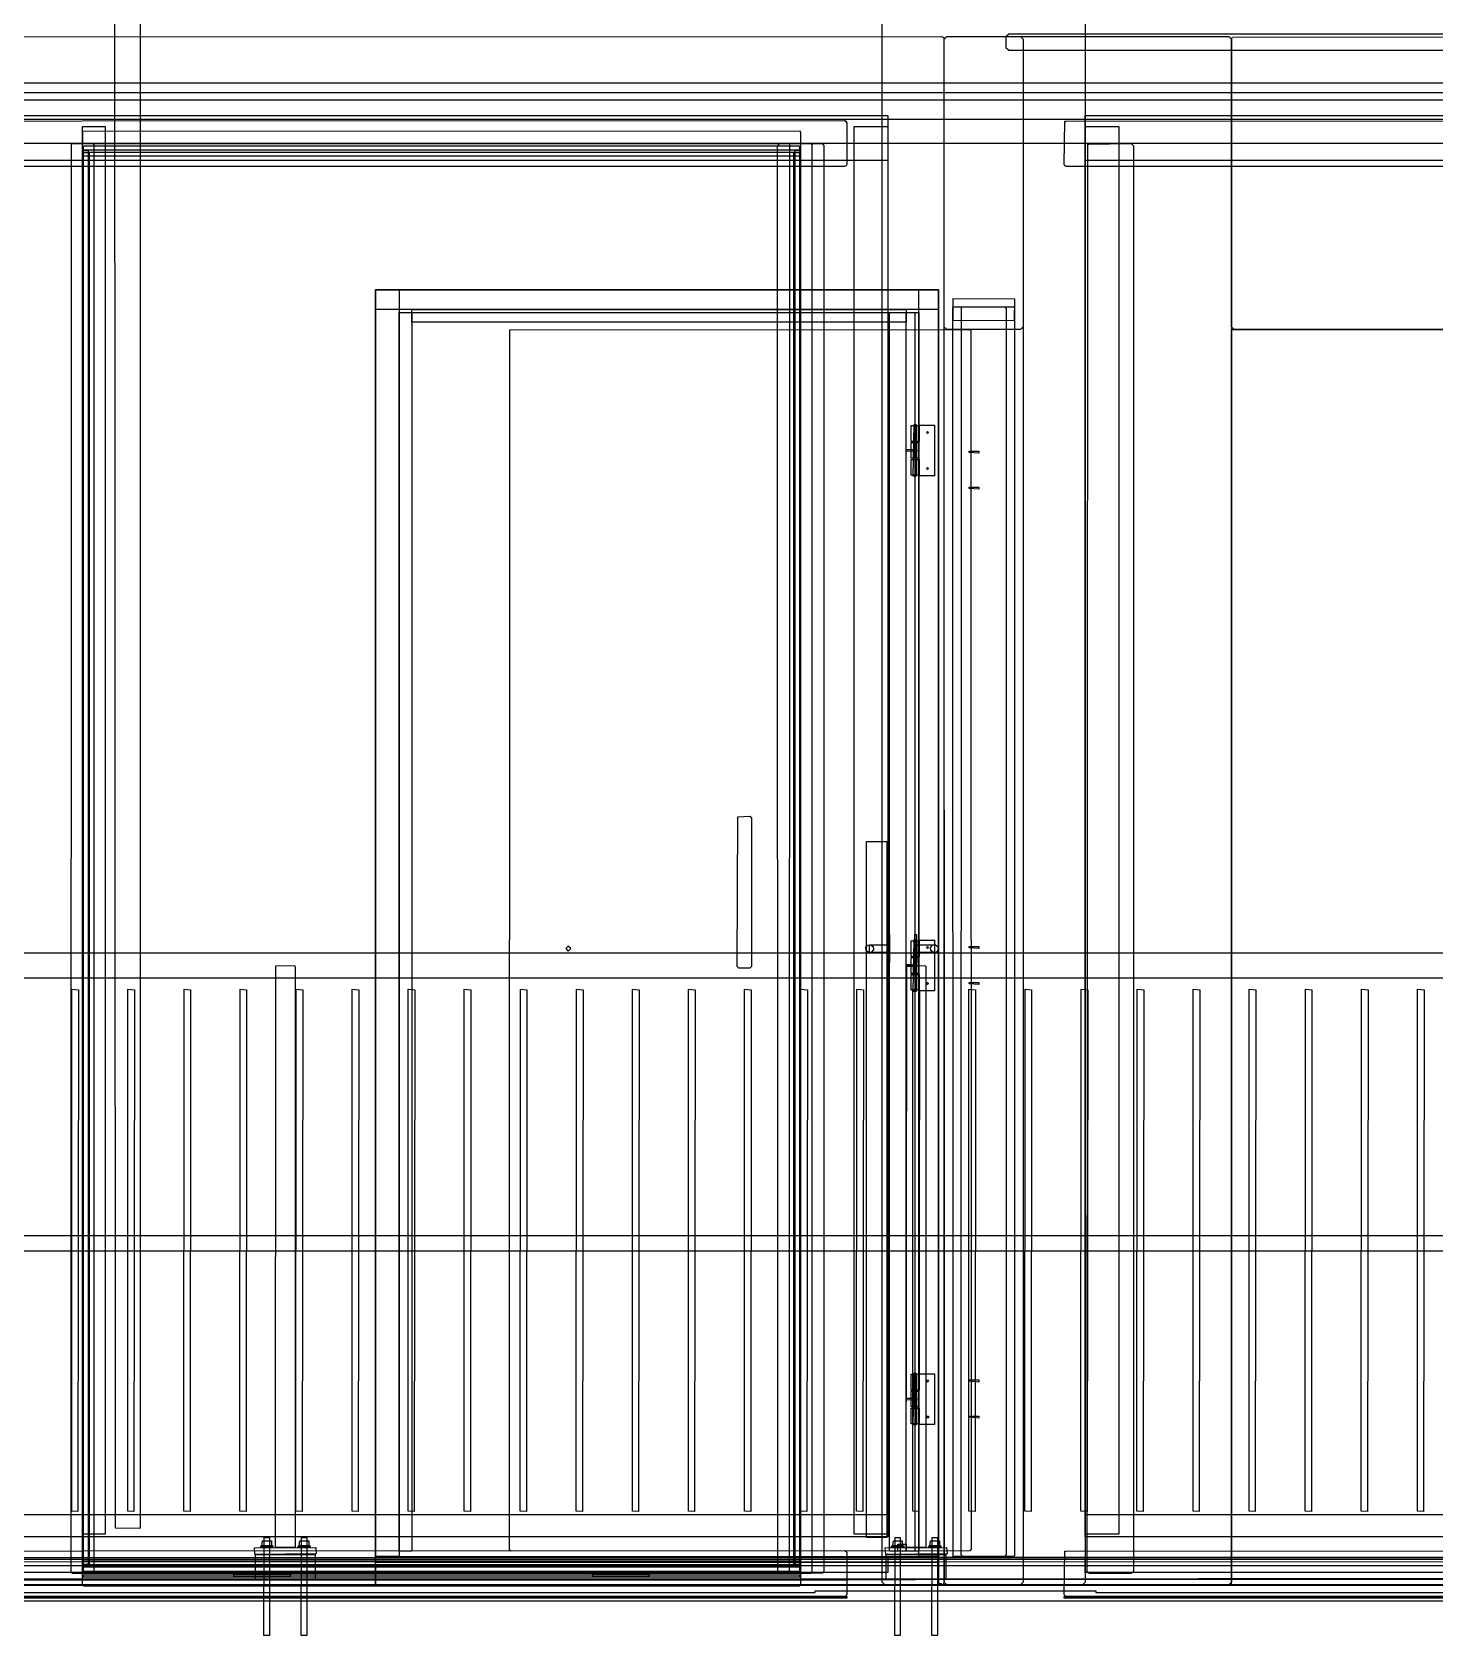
# Model space of a CAD drawing. Header units: metres. Extents: x 292.5 to 342.7, y -1 to 8.9.
# Drawn here: x 335.931 to 338.421, y 3.099 to 5.958 of the extents above; entities that cross this region are included whole.
import ezdxf

# ---------------------------------------------------------------- set-up
doc = ezdxf.new("R2010")
doc.units = ezdxf.units.M
doc.layers.add('VISTA', color=8, linetype='Continuous')

msp = doc.modelspace()

# ---------------------------------------------------------------- linework, layer by layer
at = {"layer": 'VISTA'}
for points in [[(334, 6.3955), (334.0019, 6.3992), (341.9955, 6.4), (341.9992, 6.3981), (342, 3.2045), (341.9981, 3.2008), (334.0045, 3.2), (334, 3.2045), (334, 6.3955)], [(334, 6.3955), (334.0045, 6.4), (341.9955, 6.4), (342, 6.3955), (342, 5.7645), (341.9955, 5.76), (334.0045, 5.76), (334, 5.7645), (334, 6.3955)], [(337.44, 6.3955), (337.4445, 6.4), (337.7955, 6.4), (337.8, 6.3955), (337.8, 3.2045), (337.7955, 3.2), (337.4445, 3.2), (337.44, 3.2045), (337.44, 6.3955)], [(336.0775, 6.2983), (336.0792, 6.3), (336.1208, 6.3), (336.1225, 6.2983), (336.1225, 3.3017), (336.1208, 3.3), (336.0783, 3.3005), (336.0775, 6.2983)], [(334.15, 5.9455), (334.1519, 5.9492), (337.5455, 5.95), (337.5492, 5.9481), (337.55, 3.2045), (337.5481, 3.2008), (337.54, 3.2), (337.5455, 3.2013), (337.54, 3.2013), (337.5455, 3.2019), (337.54, 3.2019), (337.54, 5.5), (336.54, 5.5), (336.54, 3.2002), (334.1545, 3.2), (334.15, 3.2045), (334.15, 5.9455)], [(337.55, 5.9455), (337.5545, 5.95), (337.6855, 5.95), (337.69, 5.9455), (337.69, 3.2045), (337.6855, 3.2), (337.5545, 3.2), (337.55, 3.2045), (337.55, 5.9455)], [(337.55, 5.9455), (337.5545, 5.95), (337.6855, 5.95), (337.69, 5.9455), (337.69, 5.4345), (337.6855, 5.43), (337.5545, 5.43), (337.55, 5.4345), (337.55, 5.9455)], [(337.55, 5.9455), (337.5545, 5.95), (337.6855, 5.95), (337.69, 5.9455), (337.69, 3.2045), (337.6855, 3.2), (337.5545, 3.2), (337.55, 3.2045), (337.55, 5.9455)], [(337.55, 5.9455), (337.5545, 5.95), (338.0555, 5.95), (338.06, 5.9455), (338.06, 3.2045), (338.0555, 3.2), (337.5545, 3.2), (337.55, 3.2045), (337.55, 5.9455)], [(337.66, 5.9505), (337.6645, 5.955), (339.3755, 5.955), (339.38, 5.9505), (339.38, 5.9295), (339.3755, 5.925), (337.6645, 5.925), (337.66, 5.9295), (337.66, 5.9505)], [(338.06, 5.9455), (338.0619, 5.9492), (338.9755, 5.95), (338.9792, 5.9481), (338.98, 5.4345), (338.9781, 5.4308), (338.0645, 5.43), (338.06, 5.4345), (338.06, 5.9455)], [(341.8, 5.868), (341.8, 5.85), (334.2, 5.85), (334.2, 5.868), (341.8, 5.868)], [(335.15, 5.8375), (340.65, 5.8375), (340.65, 5.8025), (335.15, 5.8025), (335.15, 5.8375)], [(334.63, 5.81), (337.45, 5.81), (337.45, 5.73), (334.63, 5.73), (334.63, 5.81)], [(337.8, 5.81), (341.4, 5.81), (341.4, 5.73), (337.8, 5.73), (337.8, 5.81)], [(337.373, 5.801), (337.3758, 5.7998), (337.377, 5.797), (337.377, 5.723), (337.3758, 5.7202), (337.373, 5.719), (334.667, 5.719), (334.6642, 5.7202), (334.663, 5.723), (334.6642, 5.7998), (337.373, 5.801)], [(336.02, 5.79), (336.06, 5.79), (336.06, 3.29), (336.02, 3.29), (336.02, 5.79)], [(337.293, 5.7825), (337.295, 5.7805), (337.295, 5.7395), (337.293, 5.7375), (336.022, 5.7375), (336.02, 5.7395), (336.0206, 5.7819), (337.293, 5.7825)], [(337.3748, 5.7995), (337.3755, 5.7988), (337.3755, 5.7995), (337.3748, 5.7995)], [(337.39, 5.79), (337.45, 5.79), (337.45, 3.29), (337.39, 3.29), (337.39, 5.79)], [(341.273, 5.801), (341.2758, 5.7998), (341.277, 5.797), (341.277, 5.723), (341.2758, 5.7202), (341.273, 5.719), (337.767, 5.719), (337.7642, 5.7202), (337.763, 5.723), (337.7642, 5.7998), (341.273, 5.801)], [(337.7645, 5.7988), (337.7652, 5.7995), (337.7647, 5.7993), (337.7645, 5.7988)], [(337.8, 5.79), (337.86, 5.79), (337.86, 3.29), (337.8, 3.29), (337.8, 5.79)], [(336.038, 5.76), (336.04, 5.758), (336.04, 3.222), (336.038, 3.22), (336.002, 3.22), (336, 3.222), (336.0006, 5.7594), (336.038, 5.76)], [(337.295, 5.76), (337.295, 5.748), (336.02, 5.748), (336.02, 5.76), (337.295, 5.76)], [(336.02, 5.76), (337.295, 5.76), (337.295, 3.22), (336.02, 3.22), (336.02, 5.76)], [(337.295, 5.76), (337.295, 5.748), (336.02, 5.748), (336.02, 5.76), (337.295, 5.76)], [(337.295, 5.76), (337.295, 5.748), (336.02, 5.748), (336.02, 5.76), (337.295, 5.76)], [(336.02, 5.76), (337.295, 5.76), (337.295, 3.22), (336.02, 3.22), (336.02, 5.76)], [(337.295, 5.76), (337.295, 5.748), (336.02, 5.748), (336.02, 5.76), (337.295, 5.76)], [(336.03, 5.748), (336.03, 3.232), (336.02, 3.232), (336.02, 5.748), (336.03, 5.748)], [(336.03, 5.748), (336.03, 3.232), (336.02, 3.232), (336.02, 5.748), (336.03, 5.748)], [(336.03, 5.748), (336.03, 3.232), (336.02, 3.232), (336.02, 5.748), (336.03, 5.748)], [(336.03, 5.748), (336.03, 3.232), (336.02, 3.232), (336.02, 5.748), (336.03, 5.748)], [(337.2931, 5.7562), (337.2931, 5.7442), (336.0219, 5.7442), (336.0219, 5.7562), (337.2931, 5.7562)], [(336.0219, 5.7562), (337.2931, 5.7562), (337.2931, 3.2238), (336.0219, 3.2238), (336.0219, 5.7562)], [(337.2931, 5.7562), (337.2931, 5.7442), (336.0219, 5.7442), (336.0219, 5.7562), (337.2931, 5.7562)], [(337.2931, 5.7562), (337.2931, 5.7442), (336.0219, 5.7442), (336.0219, 5.7562), (337.2931, 5.7562)], [(336.0219, 5.7562), (337.2931, 5.7562), (337.2931, 3.2238), (336.0219, 3.2238), (336.0219, 5.7562)], [(337.2931, 5.7562), (337.2931, 5.7442), (336.0219, 5.7442), (336.0219, 5.7562), (337.2931, 5.7562)], [(337.254, 5.756), (337.258, 5.76), (337.332, 5.76), (337.3348, 5.7588), (337.336, 5.756), (337.336, 3.224), (337.3343, 3.2207), (337.258, 3.22), (337.2547, 3.2217), (337.254, 5.756)], [(337.313, 5.76), (337.315, 5.758), (337.315, 3.222), (337.313, 3.22), (337.277, 3.22), (337.275, 3.222), (337.2756, 5.7594), (337.313, 5.76)], [(337.295, 5.748), (337.295, 3.232), (337.285, 3.232), (337.285, 5.748), (337.295, 5.748)], [(337.295, 5.748), (337.295, 3.232), (337.285, 3.232), (337.285, 5.748), (337.295, 5.748)], [(337.295, 5.748), (337.295, 3.232), (337.285, 3.232), (337.285, 5.748), (337.295, 5.748)], [(337.295, 5.748), (337.295, 3.232), (337.285, 3.232), (337.285, 5.748), (337.295, 5.748)], [(337.3345, 5.7585), (337.3338, 5.7585), (337.3343, 5.7583), (337.3345, 5.7585)], [(337.882, 5.76), (337.886, 5.756), (337.886, 3.224), (337.882, 3.22), (337.808, 3.22), (337.8052, 3.2212), (337.804, 3.224), (337.8052, 5.7588), (337.882, 5.76)], [(337.8057, 5.7583), (337.8062, 5.7585), (337.8055, 5.7585), (337.8057, 5.7583)], [(336.0319, 5.7442), (336.0319, 3.2358), (336.0219, 3.2358), (336.0219, 5.7442), (336.0319, 5.7442)], [(336.0319, 5.7442), (336.0319, 3.2358), (336.0219, 3.2358), (336.0219, 5.7442), (336.0319, 5.7442)], [(336.0319, 5.7442), (336.0319, 3.2358), (336.0219, 3.2358), (336.0219, 5.7442), (336.0319, 5.7442)], [(336.0319, 5.7442), (336.0319, 3.2358), (336.0219, 3.2358), (336.0219, 5.7442), (336.0319, 5.7442)], [(337.2931, 5.7442), (337.2931, 3.2358), (337.2831, 3.2358), (337.2831, 5.7442), (337.2931, 5.7442)], [(337.2931, 5.7442), (337.2931, 3.2358), (337.2831, 3.2358), (337.2831, 5.7442), (337.2931, 5.7442)], [(337.2931, 5.7442), (337.2931, 3.2358), (337.2831, 3.2358), (337.2831, 5.7442), (337.2931, 5.7442)], [(337.2931, 5.7442), (337.2931, 3.2358), (337.2831, 3.2358), (337.2831, 5.7442), (337.2931, 5.7442)], [(337.3755, 5.7205), (337.3755, 5.7212), (337.3753, 5.7207), (337.3755, 5.7205)], [(337.7652, 5.7205), (337.7645, 5.7212), (337.7645, 5.7205), (337.7652, 5.7205)], [(336.54, 3.25), (336.54, 5.5), (336.582, 5.5), (336.582, 3.25), (336.54, 3.25)], [(336.54, 5.465), (336.54, 5.5), (337.54, 5.5), (337.54, 5.465), (336.54, 5.465)], [(337.505, 3.25), (337.505, 5.5), (337.54, 5.5), (337.54, 3.25), (337.505, 3.25)], [(336.6045, 5.4425), (336.6045, 5.465), (337.4825, 5.465), (337.4825, 5.4425), (336.6045, 5.4425)], [(337.565, 5.4683), (337.5667, 5.47), (337.6733, 5.47), (337.675, 5.4683), (337.675, 3.2517), (337.6733, 3.25), (337.5657, 3.2503), (337.565, 5.4683)], [(337.565, 5.4683), (337.5667, 5.47), (337.6733, 5.47), (337.675, 5.4683), (337.675, 3.2517), (337.6733, 3.25), (337.5658, 3.2505), (337.565, 5.4683)], [(337.5657, 5.4847), (337.6747, 5.4843), (337.6743, 5.4453), (337.5658, 5.4455), (337.5657, 5.4847)], [(337.657, 5.47), (337.66, 5.467), (337.66, 3.253), (337.657, 3.25), (337.583, 3.25), (337.58, 3.253), (337.5809, 5.4691), (337.657, 5.47)], [(337.657, 5.47), (337.66, 5.467), (337.66, 3.253), (337.657, 3.25), (337.583, 3.25), (337.58, 3.253), (337.5809, 5.4691), (337.657, 5.47)], [(336.582, 3.26), (336.582, 5.46), (336.6045, 5.46), (336.6045, 3.26), (336.582, 3.26)], [(336.582, 3.26), (336.582, 5.46), (336.6045, 5.46), (336.6045, 3.26), (336.582, 3.26)], [(336.6045, 5.4425), (336.6045, 5.46), (337.4825, 5.46), (337.4825, 5.4425), (336.6045, 5.4425)], [(337.4975, 3.26), (337.4525, 3.26), (337.4525, 5.46), (337.4975, 5.46), (337.4975, 3.26)], [(337.4825, 3.26), (337.4825, 5.46), (337.505, 5.46), (337.505, 3.26), (337.4825, 3.26)], [(337.4825, 3.26), (337.4825, 5.46), (337.505, 5.46), (337.505, 3.26), (337.4825, 3.26)], [(337.594, 5.43), (337.5969, 5.4285), (337.5975, 3.2635), (337.5969, 3.2615), (337.596, 3.2606), (336.781, 3.26), (336.7781, 3.2615), (336.7785, 5.429), (337.594, 5.43)], [(336.7792, 5.4283), (336.7792, 5.429), (336.7788, 5.4287), (336.7792, 5.4283)], [(336.7789, 5.429), (336.7789, 5.429), (336.7788, 5.4287), (336.7789, 5.429)], [(337.5962, 5.4281), (337.5965, 5.4283), (337.5958, 5.429), (337.5962, 5.4281)], [(338.06, 5.43), (338.98, 5.43), (338.98, 3.2), (338.06, 3.2), (338.06, 5.43)], [(337.5, 5.261), (337.5, 5.169), (337.495, 5.169), (337.4963, 5.261), (337.5, 5.261)], [(337.5035, 5.259), (337.5035, 5.231), (337.4915, 5.231), (337.4915, 5.259), (337.5035, 5.259)], [(337.5055, 5.259), (337.5055, 5.231), (337.4995, 5.231), (337.4995, 5.259), (337.5055, 5.259)], [(337.5055, 5.17), (337.5055, 5.26), (337.5325, 5.26), (337.5325, 5.17), (337.5055, 5.17)], [(337.5223, 5.247), (337.5205, 5.2452), (337.5187, 5.247), (337.5205, 5.2488), (337.5223, 5.247)], [(337.4835, 5.2168), (337.5005, 5.2168), (337.5005, 5.2132), (337.4835, 5.2134), (337.4835, 5.2168)], [(337.4835, 5.2168), (337.5005, 5.2168), (337.5005, 5.2132), (337.4835, 5.2134), (337.4835, 5.2168)], [(337.5035, 5.229), (337.5035, 5.201), (337.4915, 5.201), (337.4915, 5.229), (337.5035, 5.229)], [(337.4995, 5.229), (337.4995, 5.201), (337.4975, 5.201), (337.4975, 5.229), (337.4995, 5.229)], [(337.4995, 5.229), (337.4995, 5.201), (337.4975, 5.201), (337.4975, 5.229), (337.4995, 5.229)], [(337.5945, 5.2138), (337.6115, 5.2138), (337.6115, 5.2102), (337.5945, 5.2115), (337.5945, 5.2138)], [(337.5035, 5.199), (337.5035, 5.171), (337.4915, 5.171), (337.4915, 5.199), (337.5035, 5.199)], [(337.5055, 5.199), (337.5055, 5.171), (337.4995, 5.171), (337.4995, 5.199), (337.5055, 5.199)], [(337.5223, 5.183), (337.5205, 5.1812), (337.5187, 5.183), (337.5205, 5.1848), (337.5223, 5.183)], [(337.5945, 5.1498), (337.6115, 5.1498), (337.6115, 5.1462), (337.5945, 5.1475), (337.5945, 5.1498)], [(337.2045, 4.565), (337.2075, 4.562), (337.2075, 4.298), (337.2045, 4.295), (337.1855, 4.295), (337.1825, 4.298), (337.1834, 4.5641), (337.2045, 4.565)], [(337.448, 4.52), (337.448, 3.284), (337.412, 3.284), (337.412, 4.52), (337.448, 4.52)], [(337.4495, 4.355), (337.4525, 4.355), (337.4525, 4.305), (337.4495, 4.305), (337.4495, 4.355)], [(337.5, 4.346), (337.5, 4.254), (337.495, 4.254), (337.4963, 4.346), (337.5, 4.346)], [(337.4975, 4.355), (337.5005, 4.355), (337.5005, 4.305), (337.4975, 4.305), (337.4975, 4.355)], [(333.02, 4.3208), (333.0217, 4.3225), (341.9783, 4.3225), (341.98, 4.3208), (341.98, 4.2792), (341.9793, 4.2792), (341.9793, 4.2778), (341.9783, 4.2775), (333.0207, 4.2778), (333.02, 4.3208)], [(336.8825, 4.3255), (336.887, 4.33), (336.8825, 4.3345), (336.878, 4.33), (336.8825, 4.3255)], [(337.4236, 4.3335), (337.4243, 4.3282), (337.421, 4.3239), (337.4157, 4.3232), (337.4114, 4.3265), (337.4107, 4.3318), (337.414, 4.3361), (337.4193, 4.3368), (337.4236, 4.3335)], [(337.4175, 4.337), (337.4495, 4.337), (337.4495, 4.323), (337.4175, 4.323), (337.4175, 4.337)], [(337.5035, 4.344), (337.5035, 4.316), (337.4915, 4.316), (337.4915, 4.344), (337.5035, 4.344)], [(337.5055, 4.344), (337.5055, 4.316), (337.4995, 4.316), (337.4995, 4.344), (337.5055, 4.344)], [(337.5005, 4.337), (337.5325, 4.337), (337.5325, 4.323), (337.5005, 4.3239), (337.5005, 4.337)], [(337.5055, 4.255), (337.5055, 4.345), (337.5325, 4.345), (337.5325, 4.255), (337.5055, 4.255)], [(337.5223, 4.332), (337.5205, 4.3302), (337.5187, 4.332), (337.5205, 4.3338), (337.5223, 4.332)], [(337.5386, 4.3335), (337.5393, 4.3282), (337.536, 4.3239), (337.5307, 4.3232), (337.5264, 4.3265), (337.5257, 4.3318), (337.529, 4.3361), (337.5343, 4.3368), (337.5386, 4.3335)], [(337.5945, 4.3338), (337.6115, 4.3338), (337.6115, 4.3302), (337.5945, 4.3315), (337.5945, 4.3338)], [(336.3958, 4.3), (336.3975, 4.2983), (336.3975, 3.266), (336.3625, 3.266), (336.3633, 4.2992), (336.3958, 4.3)], [(337.5158, 4.3), (337.5175, 4.2983), (337.5175, 3.266), (337.4825, 3.266), (337.4833, 4.2992), (337.5158, 4.3)], [(337.4835, 4.3018), (337.5005, 4.3018), (337.5005, 4.2982), (337.4835, 4.2984), (337.4835, 4.3018)], [(337.4835, 4.3018), (337.5005, 4.3018), (337.5005, 4.2982), (337.4835, 4.2984), (337.4835, 4.3018)], [(337.5035, 4.314), (337.5035, 4.286), (337.4915, 4.286), (337.4915, 4.314), (337.5035, 4.314)], [(337.4995, 4.314), (337.4995, 4.286), (337.4975, 4.286), (337.4975, 4.314), (337.4995, 4.314)], [(337.4995, 4.314), (337.4995, 4.286), (337.4975, 4.286), (337.4975, 4.314), (337.4995, 4.314)], [(337.5035, 4.284), (337.5035, 4.256), (337.4915, 4.256), (337.4915, 4.284), (337.5035, 4.284)], [(337.5055, 4.284), (337.5055, 4.256), (337.4995, 4.256), (337.4995, 4.284), (337.5055, 4.284)], [(337.5223, 4.268), (337.5205, 4.2662), (337.5187, 4.268), (337.5205, 4.2698), (337.5223, 4.268)], [(337.5945, 4.2698), (337.6115, 4.2698), (337.6115, 4.2662), (337.5945, 4.2675), (337.5945, 4.2698)], [(336.0127, 4.257), (336.0117, 3.33), (336.0007, 3.331), (336.001, 4.2577), (336.0127, 4.257)], [(336.1122, 4.257), (336.1112, 3.33), (336.1002, 3.331), (336.1005, 4.2577), (336.1122, 4.257)], [(336.2118, 4.257), (336.2108, 3.33), (336.1998, 3.331), (336.2001, 4.2577), (336.2118, 4.257)], [(336.3113, 4.257), (336.3103, 3.33), (336.2993, 3.331), (336.2996, 4.2577), (336.3113, 4.257)], [(336.4109, 4.257), (336.4099, 3.33), (336.3989, 3.331), (336.3992, 4.2577), (336.4109, 4.257)], [(336.5104, 4.257), (336.5094, 3.33), (336.4984, 3.331), (336.4987, 4.2577), (336.5104, 4.257)], [(336.61, 4.257), (336.609, 3.33), (336.598, 3.331), (336.5983, 4.2577), (336.61, 4.257)], [(336.7096, 4.257), (336.7086, 3.33), (336.6976, 3.331), (336.6978, 4.2577), (336.7096, 4.257)], [(336.8091, 4.257), (336.8081, 3.33), (336.7971, 3.331), (336.7974, 4.2577), (336.8091, 4.257)], [(336.9087, 4.257), (336.9077, 3.33), (336.8967, 3.331), (336.897, 4.2577), (336.9087, 4.257)], [(337.0082, 4.257), (337.0072, 3.33), (336.9962, 3.331), (336.9965, 4.2577), (337.0082, 4.257)], [(337.1078, 4.257), (337.1068, 3.33), (337.0958, 3.331), (337.0961, 4.2577), (337.1078, 4.257)], [(337.2073, 4.257), (337.2063, 3.33), (337.1953, 3.331), (337.1956, 4.2577), (337.2073, 4.257)], [(337.3069, 4.257), (337.3059, 3.33), (337.2949, 3.331), (337.2952, 4.2577), (337.3069, 4.257)], [(337.4064, 4.257), (337.4054, 3.33), (337.3944, 3.331), (337.3947, 4.2577), (337.4064, 4.257)], [(337.506, 4.257), (337.505, 3.33), (337.494, 3.331), (337.4943, 4.2577), (337.506, 4.257)], [(337.6056, 4.257), (337.6046, 3.33), (337.5936, 3.331), (337.5938, 4.2577), (337.6056, 4.257)], [(337.7051, 4.257), (337.7041, 3.33), (337.6931, 3.331), (337.6934, 4.2577), (337.7051, 4.257)], [(337.8047, 4.257), (337.8037, 3.33), (337.7927, 3.331), (337.793, 4.2577), (337.8047, 4.257)], [(337.9042, 4.257), (337.9032, 3.33), (337.8922, 3.331), (337.8925, 4.2577), (337.9042, 4.257)], [(338.0038, 4.257), (338.0028, 3.33), (337.9918, 3.331), (337.9921, 4.2577), (338.0038, 4.257)], [(338.1033, 4.257), (338.1023, 3.33), (338.0913, 3.331), (338.0916, 4.2577), (338.1033, 4.257)], [(338.2029, 4.257), (338.2019, 3.33), (338.1909, 3.331), (338.1912, 4.2577), (338.2029, 4.257)], [(338.3024, 4.257), (338.3014, 3.33), (338.2904, 3.331), (338.2907, 4.2577), (338.3024, 4.257)], [(338.402, 4.257), (338.401, 3.33), (338.39, 3.331), (338.3903, 4.2577), (338.402, 4.257)], [(333.02, 3.8188), (333.0217, 3.8205), (341.9783, 3.8205), (341.98, 3.8188), (341.98, 3.7942), (341.9783, 3.7925), (333.0207, 3.7928), (333.02, 3.8188)], [(337.5035, 3.574), (337.5035, 3.546), (337.4915, 3.546), (337.4915, 3.574), (337.5035, 3.574)], [(337.5, 3.576), (337.5, 3.484), (337.495, 3.484), (337.4963, 3.576), (337.5, 3.576)], [(337.5055, 3.574), (337.5055, 3.546), (337.4995, 3.546), (337.4995, 3.574), (337.5055, 3.574)], [(337.5055, 3.485), (337.5055, 3.575), (337.5325, 3.575), (337.5325, 3.485), (337.5055, 3.485)], [(337.5223, 3.562), (337.5205, 3.5602), (337.5187, 3.562), (337.5205, 3.5638), (337.5223, 3.562)], [(337.5945, 3.5638), (337.6115, 3.5638), (337.6115, 3.5602), (337.5945, 3.5615), (337.5945, 3.5638)], [(337.4835, 3.5318), (337.5005, 3.5318), (337.5005, 3.5282), (337.4835, 3.5284), (337.4835, 3.5318)], [(337.4835, 3.5318), (337.5005, 3.5318), (337.5005, 3.5282), (337.4835, 3.5284), (337.4835, 3.5318)], [(337.5035, 3.544), (337.5035, 3.516), (337.4915, 3.516), (337.4915, 3.544), (337.5035, 3.544)], [(337.4995, 3.544), (337.4995, 3.516), (337.4975, 3.516), (337.4975, 3.544), (337.4995, 3.544)], [(337.4995, 3.544), (337.4995, 3.516), (337.4975, 3.516), (337.4975, 3.544), (337.4995, 3.544)], [(337.5035, 3.514), (337.5035, 3.486), (337.4915, 3.486), (337.4915, 3.514), (337.5035, 3.514)], [(337.5055, 3.514), (337.5055, 3.486), (337.4995, 3.486), (337.4995, 3.514), (337.5055, 3.514)], [(337.5218, 3.4967), (337.5192, 3.4967), (337.5192, 3.4993), (337.5218, 3.4993), (337.5218, 3.4967)], [(337.5945, 3.4998), (337.6115, 3.4998), (337.6115, 3.4962), (337.5945, 3.4975), (337.5945, 3.4998)], [(334.63, 3.325), (337.45, 3.325), (337.45, 3.285), (334.63, 3.285), (334.63, 3.325)], [(337.8, 3.325), (341.4, 3.325), (341.4, 3.285), (337.8, 3.285), (337.8, 3.325)], [(337.373, 3.261), (337.3758, 3.2598), (337.377, 3.257), (337.377, 3.183), (337.3758, 3.1802), (337.373, 3.179), (334.667, 3.179), (334.6642, 3.1802), (334.663, 3.183), (334.6642, 3.2598), (337.373, 3.261)], [(336.434, 3.266), (336.435, 3.255), (336.326, 3.254), (336.3253, 3.2657), (336.434, 3.266)], [(336.358, 3.269), (336.358, 3.266), (336.336, 3.266), (336.3375, 3.269), (336.358, 3.269)], [(336.358, 3.269), (336.358, 3.266), (336.336, 3.266), (336.3375, 3.269), (336.358, 3.269)], [(336.3555, 3.278), (336.3555, 3.269), (336.3385, 3.269), (336.3396, 3.278), (336.3555, 3.278)], [(336.3555, 3.278), (336.3555, 3.269), (336.3385, 3.269), (336.3396, 3.278), (336.3555, 3.278)], [(336.352, 3.284), (336.352, 3.11), (336.342, 3.11), (336.3427, 3.284), (336.352, 3.284)], [(336.352, 3.284), (336.352, 3.11), (336.342, 3.11), (336.3427, 3.284), (336.352, 3.284)], [(336.424, 3.269), (336.424, 3.266), (336.402, 3.266), (336.4035, 3.269), (336.424, 3.269)], [(336.424, 3.269), (336.424, 3.266), (336.402, 3.266), (336.4035, 3.269), (336.424, 3.269)], [(336.4215, 3.278), (336.4215, 3.269), (336.4045, 3.269), (336.4056, 3.278), (336.4215, 3.278)], [(336.4215, 3.278), (336.4215, 3.269), (336.4045, 3.269), (336.4056, 3.278), (336.4215, 3.278)], [(336.418, 3.284), (336.418, 3.11), (336.408, 3.11), (336.4087, 3.284), (336.418, 3.284)], [(336.418, 3.284), (336.418, 3.11), (336.408, 3.11), (336.4087, 3.284), (336.418, 3.284)], [(336.7785, 3.2614), (336.7785, 3.2614), (336.7788, 3.2613), (336.7785, 3.2614)], [(336.7788, 3.2613), (336.7792, 3.261), (336.7792, 3.2617), (336.7788, 3.2613)], [(337.3748, 3.2595), (337.3755, 3.2588), (337.3753, 3.2593), (337.3748, 3.2595)], [(337.554, 3.266), (337.555, 3.255), (337.446, 3.254), (337.4453, 3.2657), (337.554, 3.266)], [(337.478, 3.269), (337.478, 3.266), (337.456, 3.266), (337.4575, 3.269), (337.478, 3.269)], [(337.478, 3.269), (337.478, 3.266), (337.456, 3.266), (337.4575, 3.269), (337.478, 3.269)], [(337.4755, 3.278), (337.4755, 3.269), (337.4585, 3.269), (337.4596, 3.278), (337.4755, 3.278)], [(337.4755, 3.278), (337.4755, 3.269), (337.4585, 3.269), (337.4596, 3.278), (337.4755, 3.278)], [(337.472, 3.284), (337.472, 3.11), (337.462, 3.11), (337.4627, 3.284), (337.472, 3.284)], [(337.472, 3.284), (337.472, 3.11), (337.462, 3.11), (337.4627, 3.284), (337.472, 3.284)], [(337.4825, 3.272), (337.4825, 3.26), (337.4675, 3.26), (337.4675, 3.272), (337.4825, 3.272)], [(337.544, 3.269), (337.544, 3.266), (337.522, 3.266), (337.5235, 3.269), (337.544, 3.269)], [(337.544, 3.269), (337.544, 3.266), (337.522, 3.266), (337.5235, 3.269), (337.544, 3.269)], [(337.5415, 3.278), (337.5415, 3.269), (337.5245, 3.269), (337.5256, 3.278), (337.5415, 3.278)], [(337.5415, 3.278), (337.5415, 3.269), (337.5245, 3.269), (337.5256, 3.278), (337.5415, 3.278)], [(337.538, 3.284), (337.538, 3.11), (337.528, 3.11), (337.5287, 3.284), (337.538, 3.284)], [(337.538, 3.284), (337.538, 3.11), (337.528, 3.11), (337.5287, 3.284), (337.538, 3.284)], [(337.5958, 3.261), (337.5965, 3.2617), (337.5958, 3.2617), (337.5958, 3.261)], [(337.5965, 3.2614), (337.5962, 3.2613), (337.5965, 3.2614), (337.5965, 3.2614)], [(341.273, 3.261), (341.2758, 3.2598), (341.277, 3.257), (341.277, 3.183), (341.2758, 3.1802), (341.273, 3.179), (337.767, 3.179), (337.7642, 3.1802), (337.763, 3.183), (337.7642, 3.2598), (341.273, 3.261)], [(337.7645, 3.2595), (337.7645, 3.2588), (337.7647, 3.2593), (337.7645, 3.2595)], [(333, 3.234), (342, 3.234), (342, 3.199), (333, 3.199), (333, 3.234)], [(341.995, 3.25), (342, 3.245), (342, 3.205), (341.995, 3.2), (334.005, 3.2), (334, 3.205), (334.0015, 3.2485), (341.995, 3.25)], [(341.999, 3.2483), (342, 3.211), (334.001, 3.21), (334, 3.2473), (341.999, 3.2483)], [(334.0005, 3.2455), (342, 3.245), (341.9995, 3.2405), (334.0001, 3.241), (334.0005, 3.2455)], [(334.63, 3.248), (337.45, 3.248), (337.45, 3.222), (334.63, 3.222), (334.63, 3.248)], [(336.02, 3.2405), (336.022, 3.2425), (337.293, 3.2425), (337.295, 3.2405), (337.295, 3.1995), (337.293, 3.1975), (336.022, 3.1975), (336.02, 3.1995), (336.02, 3.2405)], [(337.295, 3.232), (337.295, 3.22), (336.02, 3.22), (336.02, 3.232), (337.295, 3.232)], [(337.295, 3.232), (337.295, 3.22), (336.02, 3.22), (336.02, 3.232), (337.295, 3.232)], [(337.295, 3.232), (337.295, 3.22), (336.02, 3.22), (336.02, 3.232), (337.295, 3.232)], [(337.295, 3.232), (337.295, 3.22), (336.02, 3.22), (336.02, 3.232), (337.295, 3.232)], [(337.2931, 3.2358), (337.2931, 3.2238), (336.0219, 3.2238), (336.0219, 3.2358), (337.2931, 3.2358)], [(337.2931, 3.2358), (337.2931, 3.2238), (336.0219, 3.2238), (336.0219, 3.2358), (337.2931, 3.2358)], [(337.2931, 3.2358), (337.2931, 3.2238), (336.0219, 3.2238), (336.0219, 3.2358), (337.2931, 3.2358)], [(337.2931, 3.2358), (337.2931, 3.2238), (336.0219, 3.2238), (336.0219, 3.2358), (337.2931, 3.2358)], [(336.327, 3.254), (336.433, 3.254), (336.433, 3.2092), (336.327, 3.2092), (336.327, 3.254)], [(337.54, 3.25), (337.54, 3.24), (336.54, 3.24), (336.54, 3.25), (337.54, 3.25)], [(337.54, 3.24), (337.54, 3.2), (336.54, 3.2), (336.54, 3.24), (337.54, 3.24)], [(337.447, 3.254), (337.553, 3.254), (337.553, 3.2092), (337.447, 3.2092), (337.447, 3.254)], [(337.8, 3.248), (341.4, 3.248), (341.4, 3.222), (337.8, 3.222), (337.8, 3.248)], [(341.9955, 3.21), (342, 3.2055), (342, 3.0545), (341.9955, 3.05), (333.0045, 3.05), (333, 3.0545), (333.0013, 3.2087), (341.9955, 3.21)], [(337.378, 3.2084), (337.378, 3.2084), (334.662, 3.2086), (337.378, 3.2084)], [(337.295, 3.214), (337.295, 3.21), (336.02, 3.21), (336.02, 3.214), (337.295, 3.214)], [(337.295, 3.214), (337.295, 3.21), (336.02, 3.21), (336.02, 3.214), (337.295, 3.214)], [(337.2931, 3.2178), (337.2931, 3.2138), (336.0219, 3.2138), (336.0219, 3.2178), (337.2931, 3.2178)], [(337.2931, 3.2178), (337.2931, 3.2138), (336.0219, 3.2138), (336.0219, 3.2178), (337.2931, 3.2178)], [(336.3888, 3.22), (336.3888, 3.214), (336.2888, 3.214), (336.2888, 3.22), (336.3888, 3.22)], [(336.3888, 3.22), (336.3888, 3.214), (336.2888, 3.214), (336.2888, 3.22), (336.3888, 3.22)], [(336.3897, 3.2238), (336.3897, 3.2178), (336.2897, 3.2178), (336.2897, 3.2238), (336.3897, 3.2238)], [(336.3897, 3.2238), (336.3897, 3.2178), (336.2897, 3.2178), (336.2897, 3.2238), (336.3897, 3.2238)], [(337.0253, 3.2238), (337.0253, 3.2178), (336.9253, 3.2178), (336.9253, 3.2238), (337.0253, 3.2238)], [(337.0253, 3.2238), (337.0253, 3.2178), (336.9253, 3.2178), (336.9253, 3.2238), (337.0253, 3.2238)], [(337.0263, 3.22), (337.0263, 3.214), (336.9262, 3.214), (336.9262, 3.22), (337.0263, 3.22)], [(337.0263, 3.22), (337.0263, 3.214), (336.9263, 3.214), (336.9263, 3.22), (337.0263, 3.22)], [(337.3343, 3.2217), (337.3338, 3.2215), (337.3345, 3.2215), (337.3343, 3.2217)], [(337.5746, 3.2084), (337.5746, 3.2084), (337.5746, 3.2084), (337.5746, 3.2084)], [(337.8057, 3.2217), (337.8055, 3.2222), (337.8055, 3.2215), (337.8057, 3.2217)], [(342, 3.2), (342, 3), (334, 3), (334, 3.2), (342, 3.2)], [(334.719, 3.189), (334.719, 3.1865), (337.321, 3.1865), (337.321, 3.189), (337.819, 3.189), (337.819, 3.1865), (341.221, 3.1865), (341.221, 3.189), (341.56, 3.189), (341.56, 3.171), (334.04, 3.171), (334.04, 3.189), (334.719, 3.189)], [(334.663, 3.176), (334.663, 3.179), (337.377, 3.179), (337.377, 3.176), (334.663, 3.176)], [(337.3755, 3.1805), (337.3755, 3.1812), (337.3753, 3.1807), (337.3755, 3.1805)], [(337.763, 3.176), (337.763, 3.179), (341.277, 3.179), (341.277, 3.176), (337.763, 3.176)], [(337.7647, 3.1807), (337.7645, 3.1812), (337.7645, 3.1805), (337.7647, 3.1807)]]:
    msp.add_lwpolyline(points, close=True, dxfattribs=at)

doc.saveas('drawing.dxf')
